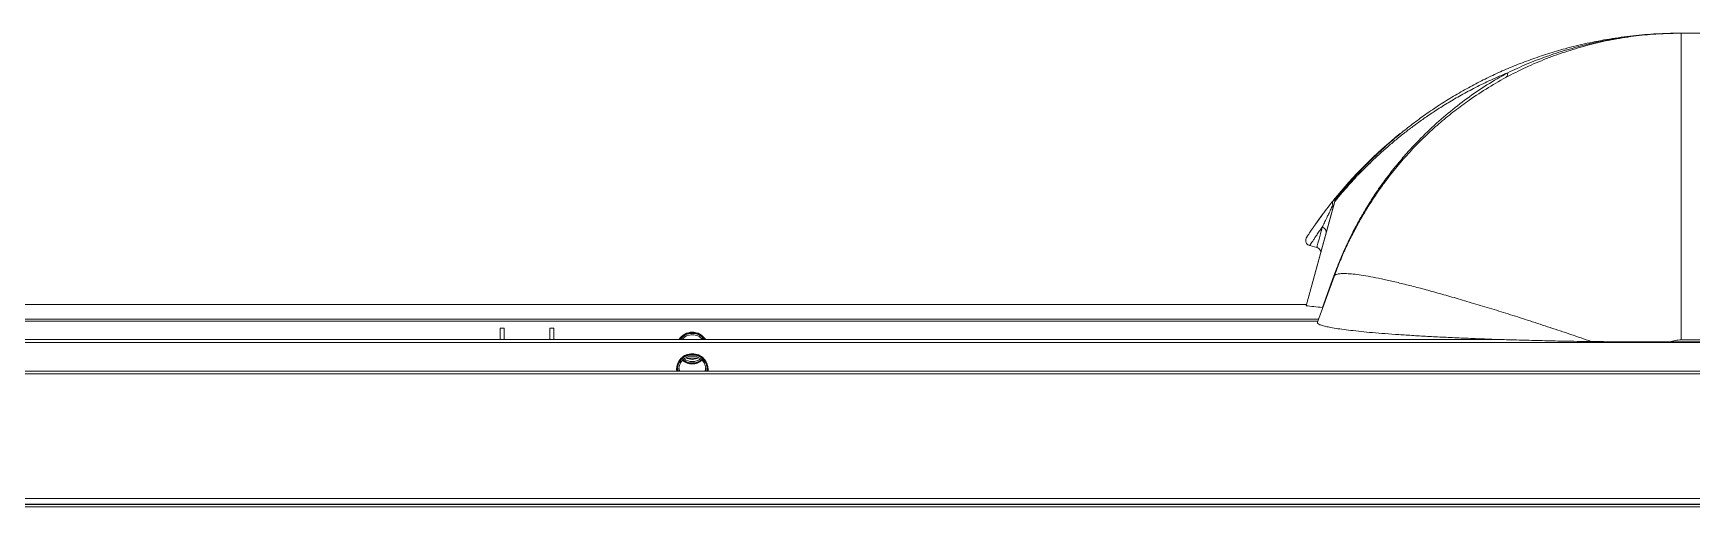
# Model space of a CAD drawing. Header units: millimetres. Extents: x -16985 to -606, y 2122 to 9380.
# Drawn here: x -14374 to -13139, y 7306 to 7658 of the extents above; entities that cross this region are included whole.
import ezdxf

# ---------------------------------------------------------------- set-up
doc = ezdxf.new("R2010")
doc.units = ezdxf.units.MM
doc.linetypes.add('K5LT32768', pattern=[0])
doc.linetypes.add('K5LT_THIN', pattern=[0])

msp = doc.modelspace()

# ---------------------------------------------------------------- linework, layer by layer
at = {"color": 7, "linetype": 'K5LT_THIN', "lineweight": 18}
for p, q in [((-13147.3, 7658.1), (-13147.4, 7658.1)), ((-13147.3, 7429.9), (-13147.3, 7658.1)), ((-13147.3, 7658.1), (-11582.4, 7658.1)), ((-13405.3, 7533), (-13426.6, 7455.3)), ((-13426.5, 7455.3), (-13405.1, 7532.9)), ((-13406.4, 7533.5), (-13406.6, 7533)), ((-13406.1, 7533.9), (-13406.1, 7533.9)), ((-13414.5, 7523), (-13417.1, 7519.4)), ((-13409, 7530.3), (-13407.3, 7532.3)), ((-13417.1, 7519.4), (-13419.4, 7516.2)), ((-13425.9, 7506.7), (-13426.1, 7506.4)), ((-13426, 7506.5), (-13425.5, 7507.2)), ((-13425.2, 7507.8), (-13425.9, 7506.7)), ((-13423.9, 7500), (-13418.6, 7498.6)), ((-13405.7, 7477.1), (-13418.2, 7443)), ((-13405.9, 7477.6), (-13414.4, 7454)), ((-14849.6, 7456.2), (-13426.4, 7456.2)), ((-13414.4, 7454), (-13414.2, 7454)), ((-14849.6, 7445.3), (-13417.3, 7445.3)), ((-14849.6, 7443.7), (-13417.9, 7443.7)), ((-14023.6, 7438.7), (-14026.6, 7438.7)), ((-14026.6, 7438.7), (-14026.6, 7430.2)), ((-14023.6, 7438.7), (-14023.6, 7430.2)), ((-13986.6, 7438.7), (-13989.6, 7438.7)), ((-13989.6, 7438.7), (-13989.6, 7430.2)), ((-13986.6, 7438.7), (-13986.6, 7430.2)), ((-13418.2, 7443), (-13418.2, 7442.8)), ((-14849.6, 7430.2), (-13283.6, 7430.2)), ((-14849.6, 7427.9), (-13083.6, 7427.9)), ((-13155.8, 7428.4), (-11573.9, 7428.4)), ((-13147.3, 7429.9), (-11582.4, 7429.9)), ((-13895.1, 7410.4), (-13895.1, 7407.8)), ((-13887.5, 7416.2), (-13879.6, 7416.2)), ((-13872.1, 7407.8), (-13872.1, 7410.4)), ((-8276.6, 7406.7), (-16740.6, 7406.7)), ((-8276.6, 7406.7), (-16740.6, 7406.7)), ((-16740.6, 7406.7), (-8276.6, 7406.7)), ((-16740.6, 7404.5), (-8276.6, 7404.5)), ((-13895.2, 7406.7), (-13895.3, 7408.1)), ((-13871.8, 7408.1), (-13871.9, 7406.7)), ((-16740.6, 7311.8), (-8276.6, 7311.8)), ((-16740.6, 7307.6), (-8276.6, 7307.6)), ((-16740.6, 7307.4), (-8276.6, 7307.4)), ((-16740.6, 7305.7), (-8276.6, 7305.7))]:
    msp.add_line(p, q, dxfattribs=at)
at = {"color": 8, "linetype": 'K5LT32768', "lineweight": 15, "true_color": 0x808080}
for p, q in [((-13406, 7533.9), (-13406.1, 7533.9)), ((-13405.1, 7532.9), (-13405.3, 7533)), ((-13406, 7530.3), (-13406.7, 7530.2))]:
    msp.add_line(p, q, dxfattribs=at)
at = {"color": 7, "linetype": 'K5LT_THIN', "const_width": 0.18}
for points in [[(-13895.1, 7407.9), (-13895.1, 7408.3), (-13895.2, 7409.1)], [(-13895.3, 7409), (-13895.1, 7408.1), (-13895.1, 7407.7)], [(-13871.9, 7409.1), (-13872, 7408.3), (-13872.1, 7407.9)], [(-13872.1, 7407.7), (-13872, 7408.1), (-13871.9, 7409)]]:
    msp.add_lwpolyline(points, dxfattribs=at)
at = {"color": 7, "linetype": 'K5LT_THIN', "lineweight": 18}
for centre, radius, start, end in [((-13149.6, 7326.7), 329.7, 128.8706, 141.0647), ((-13883.6, 7423.8), 11.8, 89.9868, 146.5927), ((-13883.6, 7423.7), 11.5, 89.9868, 145.1537), ((-13883.6, 7423.7), 11, 89.9874, 143.3239), ((-13883.6, 7423.8), 11.8, 33.4073, 90.0132), ((-13883.6, 7423.7), 11.5, 34.8463, 90.0132), ((-13883.6, 7423.7), 11, 36.6761, 90.0126), ((-13883.6, 7423.7), 10, 89.9896, 139.3218), ((-13883.6, 7423.7), 10, 40.6797, 90.0088), ((-13883.6, 7407.9), 11.7, 89.9009, 182.8891), ((-13883.6, 7407.8), 11.5, 89.8956, 185.386), ((-13883.6, 7407.8), 11, 89.8954, 185.6351), ((-13883.6, 7407.9), 9.98, 89.8947, 186.6571), ((-13883.6, 7423.9), 11.8, 231.5793, 270.0043), ((-13883.6, 7423.8), 11.8, 231.2433, 308.7567), ((-13883.6, 7423.7), 11.5, 230.9883, 309.0117), ((-13883.6, 7423.7), 11, 231.2619, 308.7381), ((-13883.6, 7423.7), 10, 232.5793, 307.4207), ((-13883.6, 7425.4), 10, 241.1203, 298.8797), ((-13883.5, 7407.9), 11.7, 356.282, 90.0999), ((-13883.5, 7407.8), 11.5, 354.614, 90.1044), ((-13883.5, 7407.8), 11, 354.3649, 90.1046), ((-13883.5, 7407.9), 9.98, 353.351, 90.0972), ((-13883.6, 7423.9), 11.8, 269.9957, 308.4207), ((-13883.6, 7410.4), 9.95, 187.1729, 201.5312), ((-13883.5, 7410.4), 9.95, 338.4688, 352.8271)]:
    msp.add_arc(centre, radius, start, end, dxfattribs=at)
for points, knots in [([(-13147.4, 7658.1), (-13153, 7658), (-13164.1, 7657.8), (-13180.8, 7656.2), (-13197.4, 7653.7), (-13213.9, 7650.1), (-13230, 7645.5), (-13245.7, 7640.1), (-13261.1, 7633.6), (-13276.2, 7626.2), (-13290.9, 7617.8), (-13304.2, 7609.1), (-13316, 7600.4), (-13326.6, 7591.8), (-13336.9, 7582.5), (-13346.9, 7572.5), (-13356.5, 7561.8), (-13364.6, 7551.8), (-13371.3, 7542.7), (-13376.9, 7534.5), (-13382.4, 7526), (-13387.6, 7517), (-13392.6, 7507.6), (-13397.3, 7497.9), (-13401.8, 7487.7), (-13404.4, 7480.7), (-13405.7, 7477.1)], [0, 0, 0, 0, 0.049683, 0.099522, 0.149519, 0.199673, 0.249984, 0.298979, 0.348477, 0.398477, 0.448981, 0.499987, 0.539961, 0.580612, 0.621942, 0.663949, 0.706634, 0.749996, 0.778707, 0.808143, 0.838304, 0.869192, 0.900805, 0.933144, 0.966209, 1, 1, 1, 1]), ([(-13404.2, 7535.1), (-13401.6, 7538.3), (-13396.3, 7544.7), (-13387.5, 7554.4), (-13377.9, 7564.2), (-13367.6, 7573.8), (-13357.4, 7582.6), (-13347.3, 7590.6), (-13337.7, 7597.7), (-13327.5, 7604.6), (-13316.9, 7611.2), (-13306, 7617.5), (-13294.8, 7623.3), (-13283.5, 7628.8), (-13271.7, 7633.8), (-13259.4, 7638.5), (-13246.8, 7642.8), (-13232.8, 7646.9), (-13217.5, 7650.7), (-13200.7, 7653.9), (-13183.4, 7656.3), (-13165.9, 7657.8), (-13154.1, 7658), (-13148.4, 7658.1)], [0, 0, 0, 0, 0.055152, 0.11177, 0.167831, 0.223995, 0.280366, 0.324444, 0.368492, 0.41287, 0.456988, 0.500769, 0.543041, 0.584823, 0.626128, 0.668521, 0.71033, 0.751575, 0.802433, 0.85244, 0.902653, 0.953107, 1, 1, 1, 1]), ([(-13147.3, 7658.1), (-13148, 7658.1), (-13149.2, 7658.1), (-13151.1, 7658.1), (-13152.9, 7658), (-13154.3, 7658), (-13155.1, 7658), (-13155.3, 7658)], [0, 0, 0, 0, 0.254172, 0.463572, 0.695129, 0.926771, 1, 1, 1, 1]), ([(-13276.5, 7628.7), (-13281.7, 7625.7), (-13292.1, 7619.8), (-13306.9, 7609.6), (-13321.1, 7598.6), (-13334.7, 7586.5), (-13346.1, 7575), (-13355.5, 7564.4), (-13363.2, 7555), (-13370.8, 7544.9), (-13377.3, 7535.2), (-13382.9, 7526.1), (-13387.7, 7517.8), (-13392, 7509.7), (-13395.9, 7501.7), (-13399.3, 7494.2), (-13402.7, 7486.1), (-13404.8, 7480.5), (-13405.9, 7477.6)], [0, 0, 0, 0, 0.093341, 0.18732, 0.282078, 0.37779, 0.474718, 0.536076, 0.598168, 0.661176, 0.725326, 0.768882, 0.813191, 0.858373, 0.892923, 0.928095, 0.963834, 1, 1, 1, 1]), ([(-13405.1, 7532.9), (-13405.1, 7532.9), (-13405.1, 7532.9), (-13405.1, 7532.9), (-13405.1, 7532.9), (-13405.1, 7533), (-13405, 7533.1), (-13404.7, 7533.4), (-13404.3, 7533.9), (-13403.6, 7534.8), (-13402.5, 7536.1), (-13401, 7538), (-13399, 7540.2), (-13396.7, 7543), (-13393.8, 7546.1), (-13391.3, 7548.9), (-13389.2, 7551.1), (-13387.8, 7552.7), (-13386.2, 7554.3), (-13384.6, 7555.9), (-13383, 7557.6), (-13381.5, 7559), (-13378.9, 7561.6), (-13375.7, 7564.7), (-13371.8, 7568.3), (-13368.5, 7571.2), (-13365.3, 7574), (-13362.1, 7576.8), (-13358.8, 7579.5), (-13355.5, 7582.2), (-13351.1, 7585.7), (-13345.3, 7590), (-13337.8, 7595.4), (-13329.6, 7600.9), (-13320.7, 7606.5), (-13311, 7612.1), (-13300.4, 7617.8), (-13288.9, 7623.4), (-13280.7, 7626.9), (-13276.5, 7628.7)], [0, 0, 0, 0, 0.000002, 0.000021, 0.000072, 0.000266, 0.00102, 0.003986, 0.0089, 0.015761, 0.029312, 0.047032, 0.068922, 0.094981, 0.12521, 0.159608, 0.173664, 0.188313, 0.203555, 0.21939, 0.235819, 0.251482, 0.260622, 0.31022, 0.338458, 0.366316, 0.393793, 0.42089, 0.447607, 0.473944, 0.499901, 0.552028, 0.607119, 0.665175, 0.726198, 0.790189, 0.857152, 0.927089, 1, 1, 1, 1]), ([(-13276.5, 7628.7), (-13276.5, 7628.3), (-13276.5, 7627.5), (-13276.8, 7626.4), (-13277.4, 7625.5), (-13277.9, 7625.2), (-13278.1, 7625)], [0, 0, 0, 0, 0.25, 0.5, 0.75, 1, 1, 1, 1]), ([(-13406.6, 7533), (-13406.8, 7532.9), (-13407.1, 7532.6), (-13407.4, 7532.3), (-13407.5, 7532.2)], [0, 0, 0, 0, 0.500055, 1, 1, 1, 1]), ([(-13406.6, 7533), (-13406.8, 7532.9), (-13407.1, 7532.6), (-13407.4, 7532.3), (-13407.5, 7532.2)], [0, 0, 0, 0, 0.500055, 1, 1, 1, 1]), ([(-13406.7, 7530.2), (-13406.8, 7530.5), (-13406.9, 7531.1), (-13406.9, 7532.1), (-13406.6, 7533.1), (-13406.2, 7533.6), (-13406, 7533.9)], [0, 0, 0, 0, 0.25, 0.5, 0.750001, 1, 1, 1, 1]), ([(-13406.1, 7533.9), (-13406.2, 7533.8), (-13406.3, 7533.7), (-13406.4, 7533.6), (-13406.4, 7533.5)], [0, 0, 0, 0, 0.460359, 1, 1, 1, 1]), ([(-13404.3, 7534.9), (-13404.4, 7534.8), (-13404.8, 7534.3), (-13405.1, 7533.6), (-13405.2, 7533.1), (-13405.3, 7533)], [0, 0, 0, 0, 0.191797, 0.848641, 1, 1, 1, 1]), ([(-13405.1, 7532.9), (-13405, 7533.3), (-13404.9, 7534.1), (-13404.4, 7534.8), (-13404.2, 7535.1)], [0, 0, 0, 0, 0.5, 1, 1, 1, 1]), ([(-13414.2, 7523.4), (-13414.2, 7523.4), (-13414.6, 7522.8), (-13415.4, 7521.8), (-13416.3, 7520.4), (-13417.2, 7519.2), (-13417.9, 7518.2), (-13418.5, 7517.4), (-13419, 7516.6), (-13419.5, 7515.9), (-13420, 7515.2), (-13420.6, 7514.5), (-13421.1, 7513.8), (-13421.6, 7513), (-13421.9, 7512.6), (-13422.1, 7512.4)], [0, 0, 0, 0, 0.005182, 0.104035, 0.195329, 0.279063, 0.355235, 0.423846, 0.483232, 0.55026, 0.62493, 0.707241, 0.797191, 0.894778, 1, 1, 1, 1]), ([(-13414.7, 7522.7), (-13414.9, 7522.5), (-13415.4, 7521.8), (-13416.2, 7520.8), (-13417.1, 7519.4), (-13418, 7518.2), (-13418.9, 7517), (-13419.4, 7516.3), (-13419.6, 7516)], [0, 0, 0, 0, 0.067296, 0.236155, 0.417193, 0.610409, 0.815802, 1, 1, 1, 1]), ([(-13406.8, 7530.1), (-13407.3, 7528.9), (-13408.4, 7526.5), (-13409.9, 7523.5), (-13411.4, 7520.2), (-13413, 7516.9), (-13414, 7514.8), (-13414.6, 7513.8)], [0, 0, 0, 0, 0.166622, 0.333094, 0.499755, 0.74988, 1, 1, 1, 1]), ([(-13414, 7523.7), (-13413.8, 7524), (-13412.4, 7525.9), (-13410.6, 7528.2), (-13409, 7530.3)], [0, 0, 0, 0, 0.130158, 1, 1, 1, 1]), ([(-13406.8, 7530.1), (-13406.8, 7530.1), (-13406.7, 7530.1), (-13406.7, 7530.2), (-13406.7, 7530.2)], [0, 0, 0, 0, 0.501575, 1, 1, 1, 1]), ([(-13406.7, 7530.2), (-13406.6, 7529.7), (-13406.5, 7528.8), (-13406.6, 7528), (-13406.7, 7527.5)], [0, 0, 0, 0, 0.495366, 1, 1, 1, 1]), ([(-13425.5, 7507.2), (-13425.2, 7507.8), (-13424.4, 7508.9), (-13423.1, 7510.9), (-13422, 7512.5), (-13421.8, 7512.8)], [0, 0, 0, 0, 0.428517, 0.856776, 1, 1, 1, 1]), ([(-13426, 7506.5), (-13426.1, 7506.4), (-13426.2, 7506.1), (-13426.5, 7505.6), (-13426.8, 7504.9), (-13426.9, 7504), (-13426.8, 7502.9), (-13426.4, 7501.8), (-13425.5, 7500.7), (-13424.4, 7500.2), (-13423.9, 7500)], [0, 0, 0, 0, 0.173309, 0.332462, 0.477576, 0.608796, 0.726316, 0.830402, 0.921437, 1, 1, 1, 1]), ([(-13425.4, 7507.5), (-13425.5, 7507.3), (-13425.8, 7506.8), (-13425.9, 7506.6), (-13426.1, 7506.4)], [0, 0, 0, 0, 0.290524, 1, 1, 1, 1]), ([(-13418.6, 7498.6), (-13418.1, 7498.4), (-13417.1, 7498), (-13416.1, 7496.8), (-13415.6, 7495.7), (-13415.7, 7495.1), (-13415.7, 7495)], [0, 0, 0, 0, 0.313248, 0.626494, 0.939741, 1, 1, 1, 1]), ([(-13405.7, 7477.1), (-13405.7, 7477.2), (-13405.7, 7477.4), (-13405.8, 7477.6), (-13405.9, 7477.6)], [0, 0, 0, 0, 0.559882, 1, 1, 1, 1]), ([(-13426.6, 7455.4), (-13426.6, 7455.4), (-13426.7, 7455.3), (-13426.6, 7455.3), (-13426.5, 7455.3)], [0, 0, 0, 0, 0.270012, 1, 1, 1, 1]), ([(-13426.5, 7455.3), (-13424.7, 7455.1), (-13421.1, 7454.7), (-13416.6, 7454.2), (-13414.4, 7454)], [0, 0, 0, 0, 0.503112, 1, 1, 1, 1]), ([(-13418.2, 7442.8), (-13418.2, 7442.5), (-13418, 7442), (-13416.5, 7441.2), (-13413.9, 7440.3), (-13410.4, 7439.5), (-13405.8, 7438.6), (-13400.1, 7437.8), (-13393.4, 7437), (-13385.8, 7436.1), (-13377.3, 7435.3), (-13367.9, 7434.5), (-13357.6, 7433.8), (-13346.6, 7433.1), (-13334.9, 7432.4), (-13322.5, 7431.8), (-13309.4, 7431.2), (-13295.6, 7430.6), (-13281.1, 7430.1), (-13266.2, 7429.7), (-13250.8, 7429.3), (-13237, 7429), (-13224.7, 7428.8), (-13217.6, 7428.7), (-13214.1, 7428.7)], [0, 0, 0, 0, 0.046476, 0.093111, 0.139796, 0.186424, 0.232896, 0.27939, 0.326045, 0.372754, 0.419411, 0.465908, 0.512168, 0.558576, 0.605039, 0.651456, 0.697725, 0.745403, 0.793225, 0.841102, 0.888936, 0.936626, 0.968313, 1, 1, 1, 1]), ([(-13214.1, 7428.7), (-13209.3, 7428.6), (-13199.7, 7428.5), (-13185.2, 7428.4), (-13170.5, 7428.4), (-13160.7, 7428.4), (-13155.8, 7428.4)], [0, 0, 0, 0, 0.248402, 0.497574, 0.748603, 1, 1, 1, 1]), ([(-13155.8, 7428.4), (-13154.5, 7428.8), (-13151.7, 7429.7), (-13148.8, 7429.8), (-13147.3, 7429.9)], [0, 0, 0, 0, 0.500051, 1, 1, 1, 1])]:
    msp.add_open_spline(points, degree=3, knots=knots, dxfattribs=at)
at = {"color": 8, "linetype": 'K5LT32768', "lineweight": 15, "true_color": 0x808080}
for points, knots in [([(-13276.5, 7628.7), (-13271.8, 7630.8), (-13262.6, 7635.1), (-13247.9, 7640.8), (-13232.6, 7645.8), (-13216.6, 7650.1), (-13200.1, 7653.6), (-13183, 7656.1), (-13167.4, 7657.6), (-13157.3, 7657.8), (-13153.3, 7657.9)], [0, 0, 0, 0, 0.130205, 0.260479, 0.390816, 0.521209, 0.651647, 0.782112, 0.912582, 1, 1, 1, 1]), ([(-13406.6, 7533), (-13406.6, 7533), (-13406.8, 7532.7), (-13407, 7532.1), (-13407, 7531.1), (-13406.9, 7530.4), (-13406.8, 7530.1)], [0, 0, 0, 0, 0.004404, 0.33627, 0.668135, 1, 1, 1, 1]), ([(-13406, 7533.9), (-13405.9, 7533.8), (-13405.7, 7533.8), (-13405.1, 7533.5), (-13405.1, 7533.5)], [0, 0, 0, 0, 0.954223, 1, 1, 1, 1]), ([(-13414.6, 7513.8), (-13415.3, 7512.7), (-13416.8, 7510.6), (-13418.8, 7507.8), (-13420.4, 7505.4), (-13421.7, 7503.4), (-13422.9, 7501.7), (-13423.6, 7500.6), (-13424, 7500), (-13423.9, 7500.1), (-13423.9, 7500.1)], [0, 0, 0, 0, 0.120641, 0.244516, 0.371628, 0.501862, 0.626437, 0.791487, 0.95579, 1, 1, 1, 1]), ([(-13418.6, 7498.7), (-13418.6, 7498.7), (-13418.6, 7498.7), (-13418.3, 7499.8), (-13417.8, 7501.8), (-13416.9, 7504.8), (-13415.9, 7508.7), (-13415, 7512.1), (-13414.6, 7513.8)], [0, 0, 0, 0, 0.120012, 0.296031, 0.472042, 0.648044, 0.824031, 1, 1, 1, 1]), ([(-13411.7, 7509.6), (-13411.6, 7509.9), (-13411.5, 7510.7), (-13412.1, 7512), (-13413.1, 7513.2), (-13414.1, 7513.6), (-13414.6, 7513.8)], [0, 0, 0, 0, 0.149861, 0.43324, 0.71662, 1, 1, 1, 1])]:
    msp.add_open_spline(points, degree=3, knots=knots, dxfattribs=at)
at = {"color": 7, "linetype": 'K5LT_THIN', "lineweight": 18}
msp.add_open_spline([(-13214.1, 7428.7), (-13219.3, 7430.5), (-13229.7, 7434), (-13245, 7439.1), (-13259.9, 7444), (-13274.4, 7448.7), (-13288.5, 7453), (-13302, 7457.1), (-13315, 7460.9), (-13327.2, 7464.4), (-13338.8, 7467.6), (-13349.5, 7470.4), (-13359.5, 7472.8), (-13368.6, 7474.9), (-13376.7, 7476.6), (-13384, 7477.9), (-13390.2, 7478.8), (-13395.4, 7479.2), (-13399.7, 7479.3), (-13402.8, 7479), (-13405, 7478.3), (-13405.5, 7477.5), (-13405.7, 7477.1)], degree=3, dxfattribs=at)

doc.saveas('drawing.dxf')
